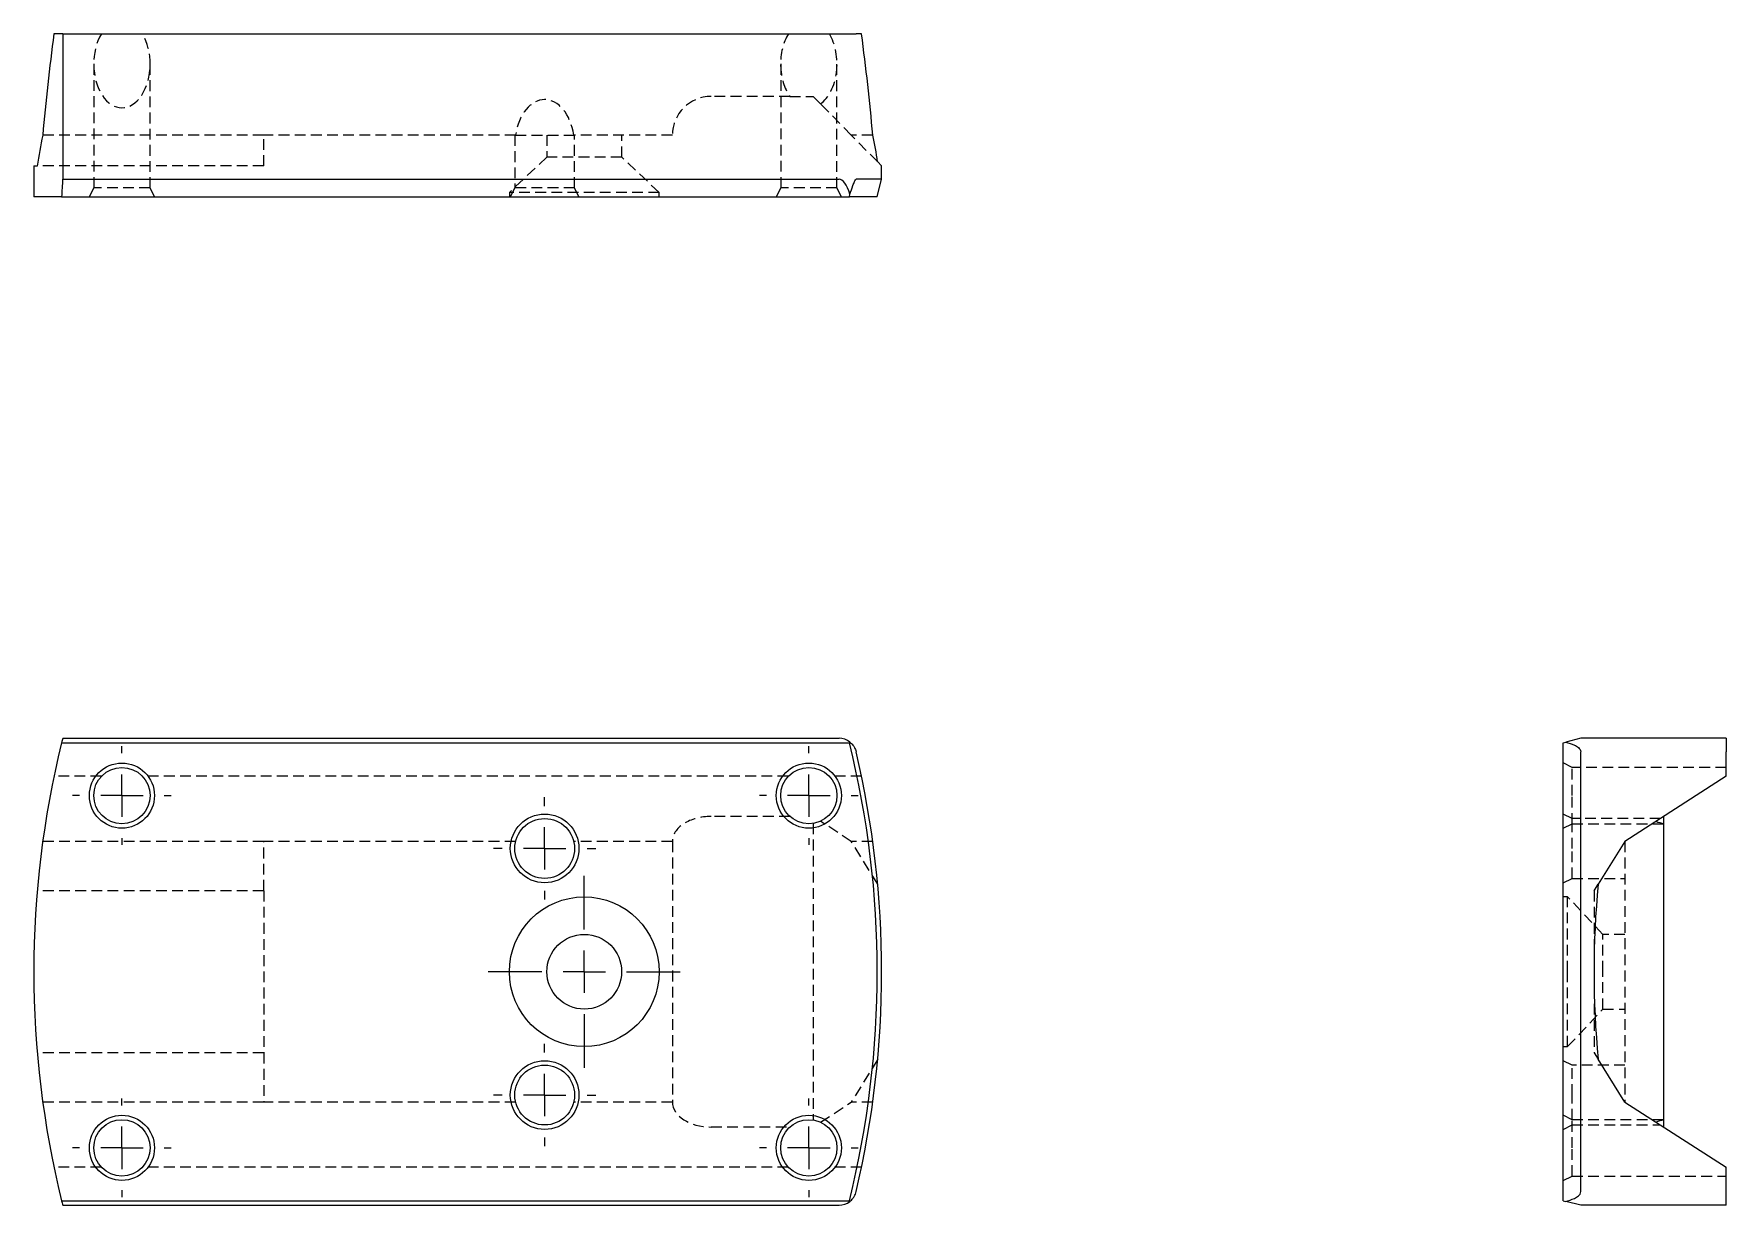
# Model space of a CAD drawing. Header units: millimetres. Extents: x 33 to 233, y 29 to 168.
import ezdxf

# ---------------------------------------------------------------- set-up
doc = ezdxf.new("R2010")
doc.units = ezdxf.units.MM
doc.linetypes.add('HIDDEN', pattern=[1.905, 1.27, -0.635])
doc.layers.add('10', color=7, linetype='Continuous')

# ---------------------------------------------------------------- blocks, each defined once
blk = doc.blocks.new('SW_CENTERMARKSYMBOL_0')
at = {"layer": '10', "color": 0}
for p, q in [((0, 5), (0, 11.33)), ((0, 0), (0, 2.5)), ((-5, 0), (-11.33, 0)), ((0, 0), (-2.5, 0)), ((0, 0), (0, -2.5)), ((0, 0), (2.5, 0)), ((5, 0), (11.33, 0)), ((0, -5), (0, -11.33))]:
    blk.add_line(p, q, dxfattribs=at)
blk = doc.blocks.new('SW_CENTERMARKSYMBOL_1')
at = {"layer": '10', "color": 0}
for p, q in [((0, 5), (0, 5.82)), ((0, 0), (0, 2.5)), ((-5, 0), (-5.82, 0)), ((0, 0), (-2.5, 0)), ((0, 0), (0, -2.5)), ((0, 0), (2.5, 0)), ((5, 0), (5.82, 0)), ((0, -5), (0, -5.82))]:
    blk.add_line(p, q, dxfattribs=at)
blk = doc.blocks.new('SW_CENTERMARKSYMBOL_2')
at = {"layer": '10', "color": 0}
for p, q in [((0, 5), (0, 5.82)), ((0, 0), (0, 2.5)), ((-5, 0), (-5.82, 0)), ((0, 0), (-2.5, 0)), ((0, 0), (0, -2.5)), ((0, 0), (2.5, 0)), ((5, 0), (5.82, 0)), ((0, -5), (0, -5.82))]:
    blk.add_line(p, q, dxfattribs=at)
blk = doc.blocks.new('SW_CENTERMARKSYMBOL_3')
at = {"layer": '10', "color": 0}
for p, q in [((0, 5), (0, 6.03)), ((0, 0), (0, 2.5)), ((-5, 0), (-6.03, 0)), ((0, 0), (-2.5, 0)), ((0, 0), (0, -2.5)), ((0, 0), (2.5, 0)), ((5, 0), (6.03, 0)), ((0, -5), (0, -6.03))]:
    blk.add_line(p, q, dxfattribs=at)
blk = doc.blocks.new('SW_CENTERMARKSYMBOL_4')
at = {"layer": '10', "color": 0}
for p, q in [((0, 5), (0, 6.03)), ((0, 0), (0, 2.5)), ((-5, 0), (-6.03, 0)), ((0, 0), (-2.5, 0)), ((0, 0), (0, -2.5)), ((0, 0), (2.5, 0)), ((5, 0), (6.03, 0)), ((0, -5), (0, -6.03))]:
    blk.add_line(p, q, dxfattribs=at)
blk = doc.blocks.new('SW_CENTERMARKSYMBOL_5')
at = {"layer": '10', "color": 0}
for p, q in [((0, 5), (0, 5.82)), ((0, 0), (0, 2.5)), ((-5, 0), (-5.82, 0)), ((0, 0), (-2.5, 0)), ((0, 0), (0, -2.5)), ((0, 0), (2.5, 0)), ((5, 0), (5.82, 0)), ((0, -5), (0, -5.82))]:
    blk.add_line(p, q, dxfattribs=at)
blk = doc.blocks.new('SW_CENTERMARKSYMBOL_6')
at = {"layer": '10', "color": 0}
for p, q in [((0, 5), (0, 5.82)), ((0, 0), (0, 2.5)), ((-5, 0), (-5.82, 0)), ((0, 0), (-2.5, 0)), ((0, 0), (0, -2.5)), ((0, 0), (2.5, 0)), ((5, 0), (5.82, 0)), ((0, -5), (0, -5.82))]:
    blk.add_line(p, q, dxfattribs=at)

msp = doc.modelspace()

# ---------------------------------------------------------------- linework, layer by layer
at = {"color": 7, "linetype": 'Continuous', "lineweight": 25}
for p, q in [((36.4, 167.61), (35.37, 167.61)), ((36.4, 167.61), (36.4, 150.47)), ((36.4, 167.61), (127.97, 167.61)), ((127.97, 167.61), (129.99, 167.61)), ((130.63, 167.61), (129.99, 167.61)), ((33, 152.03), (33, 148.39)), ((33, 152.03), (33.4, 152.03)), ((133, 152.03), (132.53, 152.51)), ((133, 150.47), (133, 152.03)), ((36.4, 150.47), (127.97, 150.47)), ((133, 150.47), (129.99, 150.47)), ((132.48, 148.39), (133, 150.47)), ((36.27, 148.39), (33, 148.39)), ((36.27, 148.39), (129.2, 148.39)), ((129.2, 148.39), (129.25, 148.69)), ((132.48, 148.39), (129.2, 148.39)), ((36.27, 84.01), (129.2, 84.01)), ((36.4, 84.53), (127.97, 84.53)), ((129.2, 84.01), (129.25, 84.08)), ((213.39, 84.01), (213.69, 84.08)), ((213.39, 29.99), (213.39, 84.01)), ((215.47, 84.53), (213.69, 84.08)), ((232.61, 84.53), (215.47, 84.53)), ((232.61, 84.53), (232.61, 82.92)), ((215.47, 31.08), (215.47, 82.92)), ((232.61, 80.06), (232.61, 82.92)), ((232.61, 80.06), (220.66, 72.37)), ((225.23, 75.31), (225.23, 74.49)), ((225.23, 74.49), (225.23, 39.51)), ((220.66, 72.37), (217.51, 67.32)), ((220.66, 41.63), (217.51, 46.68)), ((220.66, 41.63), (232.61, 33.94)), ((225.23, 39.51), (225.23, 38.69)), ((232.61, 31.08), (232.61, 33.94)), ((36.27, 29.99), (129.2, 29.99)), ((129.2, 29.99), (129.25, 29.92)), ((213.39, 29.99), (213.69, 29.92)), ((232.61, 29.47), (232.61, 31.08)), ((36.4, 29.47), (127.97, 29.47)), ((215.47, 29.47), (213.69, 29.92)), ((232.61, 29.47), (215.47, 29.47))]:
    msp.add_line(p, q, dxfattribs=at)
at = {"color": 7, "linetype": 'HIDDEN', "lineweight": 18}
for p, q in [((40.06, 164.06), (40.06, 149.43)), ((46.71, 149.43), (46.71, 164.06)), ((121.09, 164.06), (121.09, 149.43)), ((127.73, 149.43), (127.73, 164.06)), ((122.17, 160.23), (112.88, 160.23)), ((122.17, 160.23), (124.93, 160.23)), ((124.93, 160.23), (125.79, 159.36)), ((129.42, 155.66), (125.79, 159.36)), ((60.11, 155.66), (34.05, 155.66)), ((89.81, 155.66), (60.11, 155.66)), ((60.11, 152.03), (60.11, 155.66)), ((89.72, 155.66), (89.72, 149.43)), ((89.81, 155.66), (96.68, 155.66)), ((93.51, 155.66), (93.51, 153.07)), ((108.31, 155.66), (96.68, 155.66)), ((96.78, 149.43), (96.78, 155.66)), ((102.34, 153.07), (102.34, 155.66)), ((132.53, 152.51), (129.42, 155.66)), ((131.95, 155.66), (129.42, 155.66)), ((60.11, 152.03), (33.4, 152.03)), ((93.51, 153.07), (89.09, 148.91)), ((102.34, 153.07), (93.51, 153.07)), ((106.75, 148.91), (102.34, 153.07)), ((40.06, 149.43), (39.54, 148.39)), ((46.71, 149.43), (40.06, 149.43)), ((47.23, 148.39), (46.71, 149.43)), ((106.75, 148.91), (89.09, 148.91)), ((89.09, 148.91), (89.09, 148.39)), ((89.72, 149.43), (89.2, 148.39)), ((96.78, 149.43), (89.72, 149.43)), ((97.3, 148.39), (96.78, 149.43)), ((106.75, 148.39), (106.75, 148.91)), ((121.09, 149.43), (120.57, 148.39)), ((127.73, 149.43), (121.09, 149.43)), ((128.25, 148.39), (127.73, 149.43)), ((40.97, 80.06), (35.37, 80.06)), ((122, 80.06), (45.8, 80.06)), ((130.63, 80.06), (126.82, 80.06)), ((214.43, 81.1), (213.39, 81.62)), ((214.43, 77.77), (214.43, 81.1)), ((232.61, 81.1), (214.43, 81.1)), ((214.43, 74.45), (214.43, 77.77)), ((122.17, 75.31), (112.88, 75.31)), ((124.93, 74.49), (124.93, 39.51)), ((129.42, 72.37), (125.79, 74.75)), ((214.43, 75.07), (213.39, 75.59)), ((213.39, 73.93), (214.43, 74.45)), ((224.86, 75.07), (214.43, 75.07)), ((214.43, 71.54), (214.43, 74.45)), ((214.43, 74.45), (225.23, 74.45)), ((60.11, 72.37), (34.05, 72.37)), ((60.11, 66.56), (60.11, 72.37)), ((89.81, 72.37), (60.11, 72.37)), ((108.31, 72.37), (96.68, 72.37)), ((108.31, 72.37), (108.31, 41.63)), ((132.53, 67.32), (129.42, 72.37)), ((131.95, 72.37), (129.42, 72.37)), ((220.66, 72.37), (220.66, 41.63)), ((214.43, 68.01), (214.43, 71.54)), ((213.39, 67.49), (214.43, 68.01)), ((214.43, 68.01), (220.66, 68.01)), ((60.11, 66.56), (33.4, 66.56)), ((60.11, 66.56), (60.11, 47.44)), ((217.03, 66.56), (217.51, 67.32)), ((217.03, 66.56), (217.03, 47.44)), ((213.91, 65.83), (213.39, 65.83)), ((213.91, 57), (213.91, 65.83)), ((218.07, 61.41), (213.91, 65.83)), ((218.07, 57), (218.07, 61.41)), ((220.66, 61.41), (218.07, 61.41)), ((213.91, 48.17), (213.91, 57)), ((218.07, 52.59), (218.07, 57)), ((213.91, 48.17), (218.07, 52.59)), ((218.07, 52.59), (220.66, 52.59)), ((213.39, 48.17), (213.91, 48.17)), ((60.11, 47.44), (33.4, 47.44)), ((60.11, 47.44), (60.11, 41.63)), ((132.53, 46.68), (129.42, 41.63)), ((214.43, 45.99), (213.39, 46.51)), ((214.43, 42.46), (214.43, 45.99)), ((220.66, 45.99), (214.43, 45.99)), ((217.03, 47.44), (217.51, 46.68)), ((214.43, 39.55), (214.43, 42.46)), ((60.11, 41.63), (34.05, 41.63)), ((89.81, 41.63), (60.11, 41.63)), ((108.31, 41.63), (96.68, 41.63)), ((125.79, 39.25), (129.42, 41.63)), ((131.95, 41.63), (129.42, 41.63)), ((214.43, 39.55), (213.39, 40.07)), ((112.88, 38.69), (122.17, 38.69)), ((213.39, 38.41), (214.43, 38.93)), ((214.43, 36.23), (214.43, 39.55)), ((225.23, 39.55), (214.43, 39.55)), ((214.43, 38.93), (224.86, 38.93)), ((214.43, 32.9), (214.43, 36.23)), ((40.97, 33.94), (35.37, 33.94)), ((122, 33.94), (45.8, 33.94)), ((130.63, 33.94), (126.82, 33.94)), ((213.39, 32.38), (214.43, 32.9)), ((214.43, 32.9), (232.61, 32.9))]:
    msp.add_line(p, q, dxfattribs=at)
at = {"color": 7, "linetype": 'Continuous', "lineweight": 25}
for centre, radius in [((43.39, 77.77), 3.84), ((43.39, 77.77), 3.32), ((124.41, 77.77), 3.84), ((124.41, 77.77), 3.32), ((93.25, 71.54), 4.05), ((93.25, 71.54), 3.53), ((97.92, 57), 8.83), ((97.92, 57), 4.41), ((93.25, 42.46), 4.05), ((93.25, 42.46), 3.53), ((43.39, 36.23), 3.84), ((124.41, 36.23), 3.84), ((43.39, 36.23), 3.32), ((124.41, 36.23), 3.32)]:
    msp.add_circle(centre, radius, dxfattribs=at)
at = {"color": 7, "linetype": 'HIDDEN', "lineweight": 18}
msp.add_arc((112.88, 155.66), 4.57, 90, 180, dxfattribs=at)
at = {"color": 7, "linetype": 'Continuous', "lineweight": 25}
for centre, radius, start, end in [((146.22, 57), 113.22, 166.2001, 193.7999), ((146.22, 57), 113.22, 165.9293, 166.2001), ((127.97, 82.45), 2.08, 51.7833, 90), ((19.78, 57), 112.7, 346.1352, 13.8648), ((19.78, 57), 113.22, 346.7634, 13.2366), ((146.22, 57), 113.22, 193.7999, 194.0707), ((127.97, 31.55), 2.08, 270, 308.2167)]:
    msp.add_arc(centre, radius, start, end, dxfattribs=at)
for centre, major_axis, ratio, start_param, end_param in [((146.22, 131.77), (0, 175.95), 0.643478, 1.365692, 1.434596), ((19.78, 131.77), (0, 175.95), 0.643478, 4.84859, 4.917494), ((146.22, 146.05), (113.22, 0), 0.625, 3.005392, 3.057088), ((19.78, 146.05), (113.22, 0), 0.625, 0.091307, 0.136201), ((146.22, 40.36), (0, 452.89), 0.25, 1.325216, 1.329942), ((127.97, 142.16), (0, 8.31), 0.25, 5.616178, 6.283185), ((225.76, 77.77), (3.38, 0), 0.983594, 4.284123, 4.555496), ((332.14, 57), (115.11, 0), 0.983594, 3.050286, 3.232899), ((225.76, 36.23), (3.38, 0), 0.983594, 1.727689, 1.999063)]:
    msp.add_ellipse(centre, major_axis=major_axis, ratio=ratio, start_param=start_param, end_param=end_param, dxfattribs=at)
at = {"color": 7, "linetype": 'HIDDEN', "lineweight": 18}
for centre, major_axis, start_param, end_param in [((43.39, 164.06), (0, 5.17), 0.812756, 5.47043), ((124.41, 164.06), (0, 5.17), 0.812756, 2.40419), ((124.41, 164.06), (0, 5.17), 3.569859, 5.47043), ((93.25, 154.37), (0, 5.49), 4.94991, 7.61646), ((112.88, 72.37), (4.57, 0), 1.570796, 3.141593), ((112.88, 41.63), (4.57, 0), 3.141593, 4.712389)]:
    msp.add_ellipse(centre, major_axis=major_axis, ratio=0.643478, start_param=start_param, end_param=end_param, dxfattribs=at)
at = {"color": 7, "linetype": 'Continuous', "lineweight": 25}
for points in [[(129.25, 148.69), (129.37, 149.04), (129.48, 149.38), (129.67, 149.88), (129.73, 150.04), (129.83, 150.25), (129.86, 150.32), (129.93, 150.43), (129.97, 150.47), (129.99, 150.47)], [(129.25, 84.08), (129.37, 83.99), (129.48, 83.89), (129.67, 83.65), (129.73, 83.56), (129.83, 83.38), (129.86, 83.31), (129.93, 83.14), (129.97, 83.04), (129.99, 82.92)], [(213.69, 84.08), (214.04, 83.99), (214.38, 83.89), (214.88, 83.65), (215.04, 83.56), (215.25, 83.38), (215.32, 83.31), (215.43, 83.14), (215.47, 83.04), (215.47, 82.92)], [(129.25, 29.92), (129.37, 30.01), (129.48, 30.11), (129.67, 30.35), (129.73, 30.44), (129.83, 30.62), (129.86, 30.69), (129.93, 30.86), (129.97, 30.96), (129.99, 31.08)], [(213.69, 29.92), (214.04, 30.01), (214.38, 30.11), (214.88, 30.35), (215.04, 30.44), (215.25, 30.62), (215.32, 30.69), (215.43, 30.86), (215.47, 30.96), (215.47, 31.08)]]:
    msp.add_open_spline(points, degree=3, knots=[0, 0, 0, 0, 0.5, 0.5, 0.75, 0.75, 0.875, 0.875, 1, 1, 1, 1], dxfattribs=at)

# ---------------------------------------------------------------- block references
at = {"layer": '10'}
for name, p in [('SW_CENTERMARKSYMBOL_1', (43.39, 77.77)), ('SW_CENTERMARKSYMBOL_6', (124.41, 77.77)), ('SW_CENTERMARKSYMBOL_3', (93.25, 71.54)), ('SW_CENTERMARKSYMBOL_0', (97.92, 57)), ('SW_CENTERMARKSYMBOL_4', (93.25, 42.46)), ('SW_CENTERMARKSYMBOL_2', (43.39, 36.23)), ('SW_CENTERMARKSYMBOL_5', (124.41, 36.23))]:
    msp.add_blockref(name, p, dxfattribs=at)

doc.saveas('drawing.dxf')
